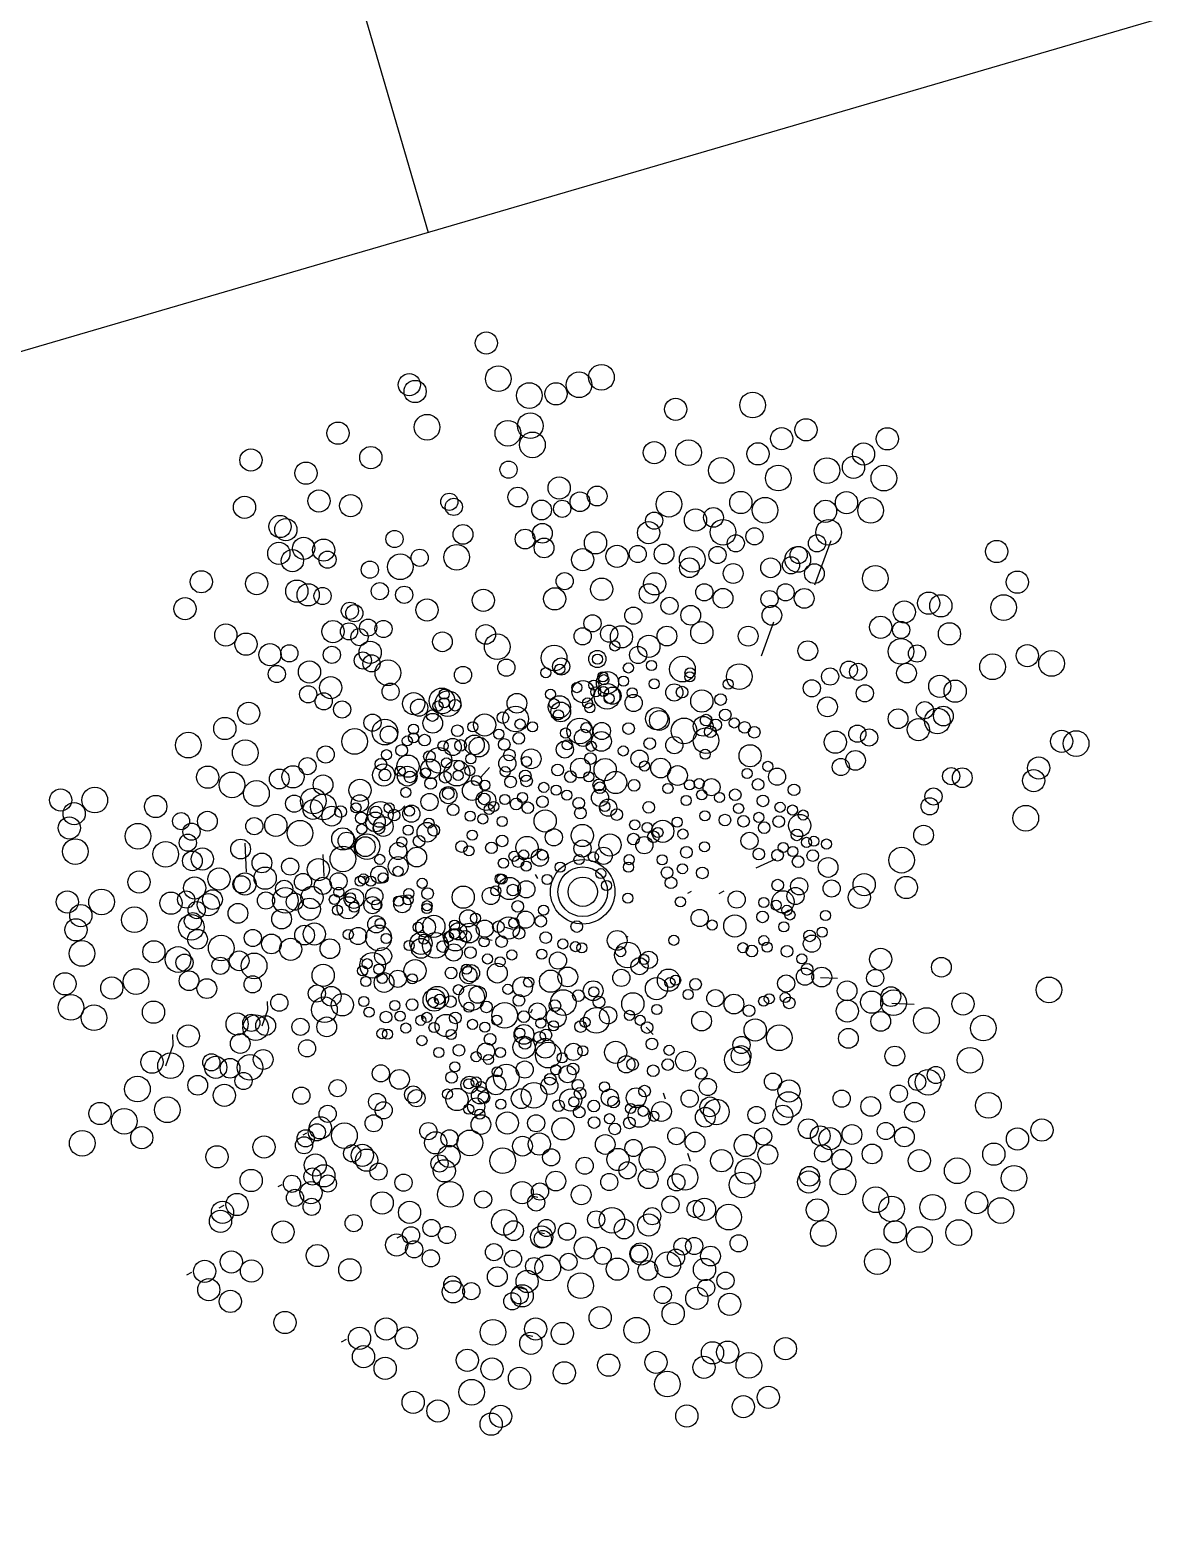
# Model space of a CAD drawing. Header units: millimetres. Extents: x 441061 to 442903, y 4515148 to 4515613.
# Drawn here: x 442188.375 to 442189.949, y 4515579.525 to 4515581.602 of the extents above; entities that cross this region are included whole.
import ezdxf

# ---------------------------------------------------------------- set-up
doc = ezdxf.new("R2010")
doc.units = ezdxf.units.MM
doc.linetypes.add('CONTINUA', pattern=[0])
doc.layers.add('01_piscinas', color=254, linetype='Continuous')

msp = doc.modelspace()

# ---------------------------------------------------------------- linework, layer by layer
at = {"color": 120, "linetype": 'CONTINUA'}
msp.add_line((442188.4714, 4515582.8806, 0), (442188.9276, 4515581.3206, 0), dxfattribs=at)
at = {"layer": '01_piscinas'}
for p, q in [((442189.4639, 4515580.8323), (442189.4866, 4515580.8936)), ((442189.3896, 4515580.7341), (442189.4071, 4515580.7813)), ((442189.0128, 4515580.5793), (442189.0005, 4515580.5658)), ((442188.6733, 4515580.4742), (442188.6754, 4515580.4342)), ((442188.7815, 4515580.4586), (442188.7831, 4515580.4279)), ((442189.3824, 4515580.4402), (442189.4095, 4515580.4526)), ((442188.8417, 4515580.427), (442188.8383, 4515580.4281)), ((442189.0797, 4515580.4255), (442189.0764, 4515580.4308)), ((442188.7974, 4515580.4115), (442188.794, 4515580.4127)), ((442189.2924, 4515580.4073), (442189.287, 4515580.4046)), ((442189.3376, 4515580.4075), (442189.3305, 4515580.4039)), ((442189.0452, 4515580.3548), (442189.035, 4515580.3572)), ((442189.0162, 4515580.3392), (442189.0029, 4515580.3423)), ((442189.2051, 4515580.3441), (442189.2016, 4515580.3452)), ((442188.8366, 4515580.3126), (442188.8332, 4515580.3137)), ((442189.6513, 4515580.309), (442189.6522, 4515580.3063)), ((442189.4716, 4515580.2881), (442189.4954, 4515580.2872)), ((442189.8042, 4515580.2796), (442189.8053, 4515580.2762)), ((442188.9386, 4515580.2556), (442188.9353, 4515580.2609)), ((442189.5705, 4515580.2524), (442189.6015, 4515580.2513)), ((442188.9212, 4515580.2306), (442188.9179, 4515580.2359)), ((442189.072, 4515580.2435), (442189.0697, 4515580.2388)), ((442189.2301, 4515580.2192), (442189.2398, 4515580.2089)), ((442189.3141, 4515580.1528), (442189.3133, 4515580.1513)), ((442189.2536, 4515580.1282), (442189.2564, 4515580.1197)), ((442189.1924, 4515580.113), (442189.1917, 4515580.1115)), ((442189.5535, 4515580.1161), (442189.5544, 4515580.1134)), ((442188.7591, 4515580.0722), (442188.7536, 4515580.0694)), ((442189.2871, 4515580.0446), (442189.2908, 4515580.0336)), ((442189.6769, 4515580.0289), (442189.6781, 4515580.0254)), ((442188.7247, 4515580.0008), (442188.7192, 4515579.998)), ((442189.0797, 4515579.9831), (442189.0694, 4515579.9855)), ((442188.6443, 4515579.9718), (442188.6372, 4515579.9682)), ((442188.8898, 4515579.9294), (442188.8843, 4515579.9266)), ((442189.0888, 4515579.9325), (442189.0785, 4515579.9349)), ((442188.5995, 4515579.879), (442188.5924, 4515579.8754)), ((442189.061, 4515579.856), (442189.0477, 4515579.8591)), ((442189.0729, 4515579.7902), (442189.0595, 4515579.7933)), ((442188.8141, 4515579.7861), (442188.807, 4515579.7825))]:
    msp.add_line(p, q, dxfattribs=at)
at = {"layer": '01_piscinas', "elevation": 0}
msp.add_lwpolyline([(442204.3665, 4515585.659, 0.004391), (442203.2499, 4515585.4088, 0.000109), (442203.2235, 4515585.4026, 0.000253), (442203.2086, 4515585.3991, 0.002322), (442202.6217, 4515585.2589, 0.002118), (442202.0861, 4515585.1259, -0.0058), (442194.0167, 4515582.8088), (442188.8505, 4515581.298), (442188.8076, 4515581.2855), (442185.7366, 4515580.3874), (442179.8114, 4515578.6368)], format="xyb", dxfattribs=at)
at = {"layer": '01_piscinas'}
for points in [[(442188.8782, 4515580.5152), (442188.8907, 4515580.5211), (442188.8907, 4515580.5211), (442188.8953, 4515580.5262)], [(442188.6973, 4515580.2211), (442188.7052, 4515580.2432), (442188.7052, 4515580.2432), (442188.7046, 4515580.2547)], [(442188.5639, 4515580.1654), (442188.5741, 4515580.1941), (442188.5741, 4515580.1941), (442188.5734, 4515580.2091)]]:
    msp.add_lwpolyline(points, dxfattribs=at)
for centre, radius in [((442189.0082, 4515581.1676), 0.0154), ((442188.9014, 4515581.1098), 0.0154), ((442189.0248, 4515581.1181), 0.0178), ((442189.1368, 4515581.1097), 0.0178), ((442189.1679, 4515581.1201), 0.0178), ((442188.9095, 4515581.1004), 0.0154), ((442189.0678, 4515581.0948), 0.0178), ((442189.1049, 4515581.0971), 0.0154), ((442189.2707, 4515581.0757), 0.0154), ((442189.3775, 4515581.0816), 0.0178), ((442188.9261, 4515581.0509), 0.0178), ((442189.0381, 4515581.0425), 0.0178), ((442189.0692, 4515581.0529), 0.0178), ((442189.4516, 4515581.0473), 0.0154), ((442188.8027, 4515581.0426), 0.0154), ((442189.0722, 4515581.0264), 0.0178), ((442189.4177, 4515581.035), 0.0154), ((442189.5642, 4515581.0348), 0.0154), ((442188.6818, 4515581.0054), 0.0154), ((442188.8481, 4515581.0088), 0.0154), ((442189.2411, 4515581.0156), 0.0154), ((442189.2886, 4515581.0156), 0.0178), ((442189.3849, 4515581.0139), 0.0154), ((442189.5313, 4515581.0137), 0.0154), ((442188.7582, 4515580.9872), 0.0154), ((442189.0391, 4515580.9921), 0.0119), ((442189.3342, 4515580.9909), 0.0178), ((442189.4131, 4515580.9804), 0.0178), ((442189.4806, 4515580.9907), 0.0178), ((442189.5174, 4515580.9953), 0.0154), ((442189.5595, 4515580.9803), 0.0178), ((442189.1093, 4515580.9667), 0.0154), ((442188.673, 4515580.9399), 0.0154), ((442188.7761, 4515580.9486), 0.0154), ((442188.8201, 4515580.9421), 0.0154), ((442188.9569, 4515580.9475), 0.0119), ((442189.0519, 4515580.954), 0.0137), ((442189.138, 4515580.9475), 0.0137), ((442189.1619, 4515580.9555), 0.0137), ((442189.2615, 4515580.9442), 0.0178), ((442189.3611, 4515580.9465), 0.0154), ((442189.5076, 4515580.9463), 0.0154), ((442188.9631, 4515580.9404), 0.0119), ((442189.0849, 4515580.9361), 0.0137), ((442189.1135, 4515580.9378), 0.0119), ((442189.2983, 4515580.9222), 0.0154), ((442189.3232, 4515580.9259), 0.0137), ((442189.3947, 4515580.9358), 0.0178), ((442189.4786, 4515580.9344), 0.0154), ((442189.5411, 4515580.9356), 0.0178), ((442188.7222, 4515580.9132), 0.0154), ((442188.7303, 4515580.9088), 0.0154), ((442188.9759, 4515580.9023), 0.0137), ((442189.086, 4515580.9038), 0.0137), ((442189.2332, 4515580.9046), 0.0154), ((442189.241, 4515580.9214), 0.0119), ((442189.3365, 4515580.9052), 0.0178), ((442189.4829, 4515580.9051), 0.0178), ((442188.7551, 4515580.883), 0.0154), ((442188.7827, 4515580.8805), 0.0154), ((442188.881, 4515580.8959), 0.0119), ((442189.062, 4515580.8958), 0.0137), ((442189.0883, 4515580.8835), 0.0137), ((442189.1596, 4515580.8906), 0.0154), ((442189.3541, 4515580.89), 0.0119), ((442189.3801, 4515580.8995), 0.0119), ((442189.4667, 4515580.8899), 0.0119), ((442189.7159, 4515580.8786), 0.0154), ((442188.7206, 4515580.876), 0.0154), ((442188.7394, 4515580.8658), 0.0154), ((442188.788, 4515580.8673), 0.0119), ((442188.889, 4515580.8574), 0.0178), ((442188.9159, 4515580.8699), 0.0119), ((442188.9671, 4515580.8706), 0.0178), ((442189.1417, 4515580.8672), 0.0154), ((442189.1895, 4515580.872), 0.0154), ((442189.2182, 4515580.8751), 0.0119), ((442189.2547, 4515580.8751), 0.0137), ((442189.2937, 4515580.8677), 0.0178), ((442189.3288, 4515580.8738), 0.0119), ((442189.4307, 4515580.8595), 0.0119), ((442189.4401, 4515580.8675), 0.0178), ((442189.4414, 4515580.8737), 0.0119), ((442188.613, 4515580.8366), 0.0154), ((442188.8468, 4515580.8533), 0.0119), ((442189.2898, 4515580.8561), 0.0137), ((442189.3505, 4515580.8481), 0.0137), ((442189.4025, 4515580.856), 0.0137), ((442189.4631, 4515580.8479), 0.0137), ((442189.5476, 4515580.8413), 0.0178), ((442189.7446, 4515580.8361), 0.0154), ((442188.6898, 4515580.834), 0.0154), ((442188.7455, 4515580.8236), 0.0154), ((442188.7612, 4515580.8185), 0.0154), ((442188.8605, 4515580.8236), 0.0119), ((442188.8944, 4515580.8186), 0.0119), ((442189.1168, 4515580.8375), 0.0119), ((442189.1683, 4515580.8264), 0.0154), ((442189.2339, 4515580.8202), 0.0137), ((442189.2417, 4515580.8337), 0.0154), ((442189.3105, 4515580.822), 0.0119), ((442189.4232, 4515580.8219), 0.0119), ((442188.5905, 4515580.7992), 0.0154), ((442188.7812, 4515580.8169), 0.0119), ((442188.9261, 4515580.7976), 0.0154), ((442189.0042, 4515580.8108), 0.0154), ((442189.1031, 4515580.8129), 0.0154), ((442189.2622, 4515580.8033), 0.0119), ((442189.3364, 4515580.8137), 0.0137), ((442189.4009, 4515580.8126), 0.0119), ((442189.449, 4515580.8136), 0.0137), ((442189.5878, 4515580.7947), 0.0154), ((442189.6217, 4515580.807), 0.0154), ((442189.6384, 4515580.8033), 0.0154), ((442189.7255, 4515580.8009), 0.0178), ((442188.8191, 4515580.7964), 0.0119), ((442188.8253, 4515580.793), 0.0119), ((442189.1555, 4515580.779), 0.0119), ((442189.2121, 4515580.7897), 0.0119), ((442189.2916, 4515580.7902), 0.0137), ((442189.4042, 4515580.7901), 0.0137), ((442189.555, 4515580.7736), 0.0154), ((442188.6471, 4515580.7628), 0.0154), ((442188.7956, 4515580.7676), 0.0154), ((442188.8178, 4515580.7678), 0.0119), ((442188.8323, 4515580.7599), 0.0119), ((442188.8444, 4515580.7731), 0.0119), ((442188.8656, 4515580.7712), 0.0119), ((442189.0074, 4515580.7636), 0.0137), ((442189.1418, 4515580.761), 0.0119), ((442189.1785, 4515580.7646), 0.0119), ((442189.1956, 4515580.7603), 0.0154), ((442189.2587, 4515580.7613), 0.0137), ((442189.307, 4515580.7661), 0.0154), ((442189.3713, 4515580.7612), 0.0137), ((442189.5834, 4515580.7698), 0.0119), ((442189.6504, 4515580.7645), 0.0154), ((442188.675, 4515580.7501), 0.0154), ((442188.7082, 4515580.7355), 0.0154), ((442188.7351, 4515580.7375), 0.0119), ((442188.7941, 4515580.7354), 0.0119), ((442188.8472, 4515580.7387), 0.0154), ((442188.9474, 4515580.7534), 0.0137), ((442189.0233, 4515580.7466), 0.0178), ((442189.1023, 4515580.731), 0.0178), ((442189.1865, 4515580.7476), 0.00702), ((442189.2187, 4515580.7352), 0.0119), ((442189.2336, 4515580.7471), 0.0154), ((442189.454, 4515580.741), 0.0137), ((442189.5832, 4515580.7401), 0.0178), ((442189.6055, 4515580.7371), 0.0119), ((442189.7584, 4515580.7342), 0.0154), ((442188.763, 4515580.7116), 0.0154), ((442188.837, 4515580.7275), 0.0119), ((442188.8491, 4515580.7235), 0.0119), ((442188.8717, 4515580.7104), 0.0178), ((442189.036, 4515580.7176), 0.0119), ((442189.112, 4515580.7192), 0.0119), ((442189.1622, 4515580.7296), 0.0119), ((442189.1625, 4515580.7293), 0.00702), ((442189.2373, 4515580.7206), 0.00702), ((442189.2802, 4515580.7155), 0.0178), ((442189.511, 4515580.7147), 0.0119), ((442189.7102, 4515580.7188), 0.0178), ((442189.792, 4515580.7234), 0.0178), ((442188.7177, 4515580.7087), 0.0119), ((442188.7924, 4515580.6899), 0.0154), ((442188.9759, 4515580.7074), 0.0119), ((442189.0907, 4515580.7106), 0.00702), ((442189.11, 4515580.7154), 0.00702), ((442189.1763, 4515580.6967), 0.0154), ((442189.1698, 4515580.7049), 0.00702), ((442189.171, 4515580.7009), 0.00702), ((442189.1985, 4515580.6989), 0.00702), ((442189.2052, 4515580.7171), 0.00702), ((442189.2903, 4515580.7049), 0.00702), ((442189.2907, 4515580.7105), 0.00702), ((442189.359, 4515580.7051), 0.0178), ((442189.4849, 4515580.7052), 0.0119), ((442189.5238, 4515580.7118), 0.0119), ((442189.5909, 4515580.71), 0.0137), ((442189.637, 4515580.6918), 0.0154), ((442188.7613, 4515580.6806), 0.0119), ((442188.8755, 4515580.6843), 0.0119), ((442188.9467, 4515580.6715), 0.0178), ((442188.9549, 4515580.6677), 0.0178), ((442188.9498, 4515580.6808), 0.00702), ((442189.0972, 4515580.6806), 0.00702), ((442189.1338, 4515580.6899), 0.00702), ((442189.1424, 4515580.6844), 0.0154), ((442189.1573, 4515580.6934), 0.00702), ((442189.1601, 4515580.6841), 0.00702), ((442189.1757, 4515580.6778), 0.0178), ((442189.1706, 4515580.6846), 0.00702), ((442189.1832, 4515580.6787), 0.0119), ((442189.2106, 4515580.6827), 0.00702), ((442189.2411, 4515580.6952), 0.00702), ((442189.2689, 4515580.6832), 0.0119), ((442189.2797, 4515580.6836), 0.00808), ((442189.3071, 4515580.6712), 0.0154), ((442189.3437, 4515580.6947), 0.00702), ((442189.4596, 4515580.689), 0.0119), ((442189.5331, 4515580.682), 0.0119), ((442189.6583, 4515580.6849), 0.0154), ((442188.6786, 4515580.6543), 0.0154), ((442188.7828, 4515580.6709), 0.0119), ((442188.8083, 4515580.6596), 0.0119), ((442188.9075, 4515580.6677), 0.0154), ((442188.9152, 4515580.6621), 0.0119), ((442188.9412, 4515580.6644), 0.00702), ((442188.9498, 4515580.6687), 0.00702), ((442188.9651, 4515580.6655), 0.00808), ((442189.0489, 4515580.6464), 0.0178), ((442189.0507, 4515580.6682), 0.0137), ((442189.1096, 4515580.6633), 0.0154), ((442189.1021, 4515580.6676), 0.00702), ((442189.1114, 4515580.6562), 0.0137), ((442189.1485, 4515580.6686), 0.00702), ((442189.1519, 4515580.6618), 0.00702), ((442189.1787, 4515580.6749), 0.00702), ((442189.2125, 4515580.6686), 0.0119), ((442189.3331, 4515580.6734), 0.00808), ((442189.4813, 4515580.6632), 0.0137), ((442189.6162, 4515580.6586), 0.0119), ((442189.642, 4515580.6504), 0.0137), ((442188.6457, 4515580.6332), 0.0154), ((442188.8504, 4515580.6413), 0.0119), ((442188.8677, 4515580.6282), 0.0178), ((442188.934, 4515580.6404), 0.0137), ((442188.9334, 4515580.6512), 0.00808), ((442189.0059, 4515580.6382), 0.0154), ((442189.0313, 4515580.6483), 0.00808), ((442189.055, 4515580.6394), 0.00702), ((442189.1081, 4515580.6522), 0.00702), ((442189.1378, 4515580.6298), 0.0178), ((442189.2443, 4515580.6469), 0.0154), ((442189.2482, 4515580.6443), 0.0137), ((442189.2824, 4515580.6299), 0.0178), ((442189.3089, 4515580.6363), 0.0137), ((442189.313, 4515580.6448), 0.00808), ((442189.3264, 4515580.6382), 0.00808), ((442189.3395, 4515580.6521), 0.00808), ((442189.3521, 4515580.6409), 0.00702), ((442189.3664, 4515580.6347), 0.00808), ((442189.5791, 4515580.6468), 0.0137), ((442189.6073, 4515580.6317), 0.0154), ((442189.6336, 4515580.6437), 0.0178), ((442188.595, 4515580.6102), 0.0178), ((442188.8256, 4515580.6153), 0.0178), ((442188.873, 4515580.6246), 0.0119), ((442188.8987, 4515580.616), 0.00702), ((442188.9074, 4515580.6324), 0.00702), ((442188.9073, 4515580.6203), 0.00702), ((442188.9226, 4515580.6171), 0.00808), ((442188.9682, 4515580.6301), 0.00808), ((442188.9917, 4515580.6104), 0.0137), ((442188.9894, 4515580.6355), 0.00702), ((442189.0257, 4515580.6254), 0.00702), ((442189.0533, 4515580.6196), 0.00808), ((442189.0724, 4515580.6356), 0.00702), ((442189.118, 4515580.6269), 0.00702), ((442189.1423, 4515580.6203), 0.0119), ((442189.1465, 4515580.6344), 0.00702), ((442189.1679, 4515580.6153), 0.0137), ((442189.1684, 4515580.6298), 0.0119), ((442189.2055, 4515580.6332), 0.00808), ((442189.269, 4515580.6102), 0.0119), ((442189.3128, 4515580.6164), 0.0178), ((442189.3189, 4515580.6287), 0.00808), ((442189.3798, 4515580.628), 0.00808), ((442189.4923, 4515580.6143), 0.0154), ((442189.5227, 4515580.626), 0.0119), ((442189.5391, 4515580.6207), 0.0119), ((442189.806, 4515580.6154), 0.0154), ((442189.8261, 4515580.6124), 0.0178), ((442188.6739, 4515580.5997), 0.0178), ((442188.7855, 4515580.5972), 0.0119), ((442188.8698, 4515580.5969), 0.00702), ((442188.8909, 4515580.6028), 0.00808), ((442188.9294, 4515580.5944), 0.00808), ((442188.9427, 4515580.5892), 0.0178), ((442188.9482, 4515580.6092), 0.00702), ((442188.9616, 4515580.6075), 0.0119), ((442188.9725, 4515580.6097), 0.00808), ((442188.9981, 4515580.6075), 0.0137), ((442189.0331, 4515580.6111), 0.00808), ((442189.0402, 4515580.5964), 0.00808), ((442189.0704, 4515580.5912), 0.0137), ((442189.1171, 4515580.6041), 0.0119), ((442189.1205, 4515580.6105), 0.00702), ((442189.1538, 4515580.6085), 0.00702), ((442189.1982, 4515580.6021), 0.00702), ((442189.2206, 4515580.5915), 0.0119), ((442189.2349, 4515580.6124), 0.00808), ((442189.3116, 4515580.5975), 0.00702), ((442189.374, 4515580.5954), 0.0154), ((442189.5201, 4515580.589), 0.0137), ((442188.622, 4515580.5658), 0.0154), ((442188.7401, 4515580.5662), 0.0154), ((442188.7602, 4515580.581), 0.0119), ((442188.8658, 4515580.5687), 0.0154), ((442188.862, 4515580.5837), 0.00808), ((442188.8888, 4515580.5741), 0.00702), ((442188.8997, 4515580.581), 0.0154), ((442188.8986, 4515580.5672), 0.0137), ((442188.931, 4515580.5771), 0.0137), ((442188.9531, 4515580.5855), 0.00702), ((442188.9674, 4515580.5714), 0.0178), ((442188.9704, 4515580.5817), 0.00702), ((442188.9853, 4515580.5748), 0.00702), ((442188.9868, 4515580.5912), 0.00702), ((442189.0373, 4515580.5848), 0.0119), ((442189.0345, 4515580.5734), 0.00702), ((442189.0639, 4515580.5875), 0.00702), ((442189.1072, 4515580.5757), 0.00808), ((442189.1387, 4515580.5784), 0.0137), ((442189.1526, 4515580.5915), 0.00808), ((442189.173, 4515580.5763), 0.0154), ((442189.2276, 4515580.5812), 0.00702), ((442189.25, 4515580.5784), 0.0137), ((442189.2734, 4515580.568), 0.0137), ((442189.3986, 4515580.5807), 0.00702), ((442189.4999, 4515580.5798), 0.0119), ((442189.7742, 4515580.5785), 0.0154), ((442188.6555, 4515580.5551), 0.0178), ((442188.6895, 4515580.5432), 0.0178), ((442188.7212, 4515580.5632), 0.0137), ((442188.7819, 4515580.5552), 0.0137), ((442188.833, 4515580.5476), 0.0154), ((442188.8676, 4515580.5688), 0.00808), ((442188.9025, 4515580.5661), 0.00808), ((442188.9237, 4515580.5715), 0.00702), ((442188.9311, 4515580.5572), 0.00808), ((442188.9514, 4515580.5657), 0.00808), ((442188.9691, 4515580.5682), 0.00702), ((442188.9887, 4515580.5471), 0.0137), ((442188.9946, 4515580.5611), 0.00702), ((442189.0063, 4515580.5547), 0.00702), ((442189.0419, 4515580.5592), 0.00808), ((442189.0622, 4515580.5676), 0.00808), ((442189.064, 4515580.5605), 0.00808), ((442189.1249, 4515580.5664), 0.00808), ((442189.1504, 4515580.5663), 0.00702), ((442189.1642, 4515580.5549), 0.00808), ((442189.1877, 4515580.5584), 0.0154), ((442189.2131, 4515580.5544), 0.00808), ((442189.29, 4515580.5551), 0.00702), ((442189.3033, 4515580.5568), 0.00702), ((442189.3204, 4515580.5519), 0.0119), ((442189.3698, 4515580.5709), 0.00702), ((442189.385, 4515580.5556), 0.00808), ((442189.4114, 4515580.5664), 0.0119), ((442189.6528, 4515580.5672), 0.0119), ((442189.6682, 4515580.565), 0.0137), ((442189.7673, 4515580.561), 0.0154), ((442188.418, 4515580.534), 0.0154), ((442188.4654, 4515580.534), 0.0178), ((442188.5499, 4515580.5251), 0.0154), ((442188.7419, 4515580.5291), 0.0119), ((442188.7683, 4515580.5328), 0.0178), ((442188.7823, 4515580.5246), 0.0178), ((442188.8328, 4515580.5295), 0.0119), ((442188.8967, 4515580.5447), 0.00702), ((442188.9295, 4515580.5314), 0.0119), ((442188.9556, 4515580.5408), 0.0119), ((442188.9554, 4515580.5431), 0.00808), ((442189.0077, 4515580.5334), 0.0137), ((442189.0053, 4515580.5357), 0.00808), ((442189.0338, 4515580.5347), 0.00702), ((442189.0584, 4515580.5375), 0.00702), ((442189.0861, 4515580.5317), 0.00808), ((442189.0878, 4515580.5516), 0.00702), ((442189.1051, 4515580.5478), 0.00702), ((442189.12, 4515580.5409), 0.00702), ((442189.1658, 4515580.5372), 0.0119), ((442189.1657, 4515580.551), 0.00808), ((442189.2601, 4515580.55), 0.00702), ((442189.2854, 4515580.5334), 0.00702), ((442189.3069, 4515580.5412), 0.00702), ((442189.3315, 4515580.5377), 0.00702), ((442189.3533, 4515580.5413), 0.00808), ((442189.3918, 4515580.5329), 0.00808), ((442189.4349, 4515580.5482), 0.00808), ((442189.6283, 4515580.5389), 0.0119), ((442188.4367, 4515580.5151), 0.0154), ((442188.6215, 4515580.5047), 0.0137), ((442188.7678, 4515580.5209), 0.0137), ((442188.7939, 4515580.5117), 0.0137), ((442188.8063, 4515580.518), 0.00808), ((442188.8275, 4515580.5233), 0.00702), ((442188.8612, 4515580.5141), 0.0178), ((442188.8552, 4515580.5175), 0.00808), ((442188.8736, 4515580.5231), 0.00702), ((442188.8803, 4515580.5132), 0.00808), ((442188.9043, 4515580.5151), 0.0119), ((442188.9016, 4515580.5186), 0.00702), ((442188.9622, 4515580.5205), 0.00808), ((442188.9859, 4515580.5116), 0.00702), ((442189.0121, 4515580.5211), 0.00702), ((442189.0185, 4515580.5252), 0.00702), ((442189.0495, 4515580.5286), 0.00808), ((442189.0658, 4515580.5233), 0.00808), ((442189.0898, 4515580.5051), 0.0154), ((442189.1365, 4515580.5297), 0.00808), ((442189.1387, 4515580.516), 0.00808), ((442189.1771, 4515580.5234), 0.0119), ((442189.1726, 4515580.5251), 0.00702), ((442189.1891, 4515580.5139), 0.00808), ((442189.2334, 4515580.5239), 0.00808), ((442189.3114, 4515580.5121), 0.00702), ((442189.3581, 4515580.5224), 0.00702), ((442189.4155, 4515580.524), 0.00702), ((442189.4328, 4515580.5202), 0.00702), ((442189.4477, 4515580.5133), 0.00702), ((442189.623, 4515580.5254), 0.0119), ((442189.7563, 4515580.5089), 0.0178), ((442188.43, 4515580.4953), 0.0154), ((442188.5252, 4515580.4839), 0.0178), ((442188.585, 4515580.5047), 0.0119), ((442188.5995, 4515580.4902), 0.0119), ((442188.6865, 4515580.4978), 0.0119), ((442188.7164, 4515580.4989), 0.0154), ((442188.7499, 4515580.4881), 0.0178), ((442188.8349, 4515580.5091), 0.00808), ((442188.8354, 4515580.4939), 0.00702), ((442188.8545, 4515580.5037), 0.0137), ((442188.8593, 4515580.495), 0.00808), ((442188.8653, 4515580.4974), 0.0137), ((442188.8998, 4515580.4923), 0.00702), ((442188.926, 4515580.4894), 0.0137), ((442188.9287, 4515580.5021), 0.00702), ((442188.9354, 4515580.4922), 0.00808), ((442189.0033, 4515580.5078), 0.00702), ((442189.0301, 4515580.5044), 0.00702), ((442189.1415, 4515580.4849), 0.0154), ((442189.214, 4515580.4998), 0.00702), ((442189.2314, 4515580.496), 0.00702), ((442189.2529, 4515580.4908), 0.0154), ((442189.2729, 4515580.5033), 0.00702), ((442189.3391, 4515580.5063), 0.00808), ((442189.3649, 4515580.5046), 0.00808), ((442189.3861, 4515580.51), 0.00702), ((442189.3935, 4515580.4957), 0.00808), ((442189.4138, 4515580.5042), 0.00808), ((442189.4426, 4515580.4987), 0.0154), ((442189.6146, 4515580.4854), 0.0137), ((442188.4384, 4515580.4626), 0.0178), ((442188.5637, 4515580.4588), 0.0178), ((442188.5943, 4515580.4749), 0.0119), ((442188.6675, 4515580.4661), 0.0137), ((442188.8092, 4515580.4802), 0.0154), ((442188.8146, 4515580.4776), 0.0119), ((442188.8428, 4515580.4695), 0.0178), ((442188.8404, 4515580.4694), 0.0137), ((442188.8912, 4515580.4759), 0.00702), ((442188.915, 4515580.477), 0.00808), ((442188.974, 4515580.4695), 0.00808), ((442188.9888, 4515580.4854), 0.00702), ((442189.0302, 4515580.4774), 0.00808), ((442189.0647, 4515580.4682), 0.0154), ((442189.1018, 4515580.4824), 0.0119), ((442189.1416, 4515580.4669), 0.0119), ((442189.1796, 4515580.4718), 0.0154), ((442189.2123, 4515580.4799), 0.00808), ((442189.2273, 4515580.4714), 0.0119), ((442189.24, 4515580.4832), 0.00808), ((442189.2462, 4515580.4891), 0.00702), ((442189.2809, 4515580.4869), 0.00702), ((442189.3732, 4515580.4775), 0.0119), ((442189.4388, 4515580.4858), 0.00808), ((442189.4521, 4515580.4754), 0.00702), ((442189.4625, 4515580.4769), 0.00702), ((442189.4799, 4515580.4731), 0.00702), ((442188.6007, 4515580.4497), 0.0137), ((442188.6146, 4515580.4522), 0.0154), ((442188.6971, 4515580.4468), 0.0137), ((442188.8093, 4515580.4524), 0.0178), ((442188.8604, 4515580.4518), 0.00702), ((442188.886, 4515580.4633), 0.0119), ((442188.9118, 4515580.455), 0.0137), ((442188.9842, 4515580.4637), 0.00702), ((442189.0154, 4515580.4678), 0.00808), ((442189.0467, 4515580.4561), 0.00702), ((442189.0523, 4515580.4487), 0.00808), ((442189.06, 4515580.4579), 0.00702), ((442189.0825, 4515580.4541), 0.0119), ((442189.0862, 4515580.4578), 0.00702), ((442189.1368, 4515580.4515), 0.00702), ((442189.1567, 4515580.4552), 0.00702), ((442189.1709, 4515580.4568), 0.0119), ((442189.2064, 4515580.4514), 0.00702), ((442189.2521, 4515580.4512), 0.00702), ((442189.2857, 4515580.4617), 0.00808), ((442189.3107, 4515580.4693), 0.00702), ((442189.3861, 4515580.4591), 0.00808), ((442189.412, 4515580.4575), 0.00808), ((442189.42, 4515580.4683), 0.00702), ((442189.4332, 4515580.4628), 0.00702), ((442189.4406, 4515580.4486), 0.00808), ((442189.4609, 4515580.457), 0.00808), ((442189.5841, 4515580.4507), 0.0178), ((442188.5267, 4515580.4204), 0.0154), ((442188.6377, 4515580.4245), 0.0154), ((442188.7016, 4515580.4258), 0.0154), ((442188.7363, 4515580.4418), 0.0119), ((442188.7753, 4515580.4376), 0.0154), ((442188.8599, 4515580.4305), 0.0119), ((442188.886, 4515580.4419), 0.0137), ((442188.8858, 4515580.4352), 0.00702), ((442189.0319, 4515580.4465), 0.00702), ((442189.0636, 4515580.4423), 0.00702), ((442189.1419, 4515580.4069), 0.0447), ((442189.1106, 4515580.441), 0.00702), ((442189.1419, 4515580.4069), 0.0344), ((442189.1669, 4515580.4321), 0.00702), ((442189.2054, 4515580.4409), 0.00702), ((442189.2589, 4515580.4334), 0.00808), ((442189.2801, 4515580.4388), 0.00702), ((442189.3078, 4515580.433), 0.00808), ((442189.4821, 4515580.4406), 0.0137), ((442188.6038, 4515580.4122), 0.0154), ((442188.6687, 4515580.4173), 0.0119), ((442188.6735, 4515580.4176), 0.0154), ((442188.728, 4515580.411), 0.0119), ((442188.7541, 4515580.4204), 0.0119), ((442188.7664, 4515580.399), 0.0154), ((442188.7816, 4515580.4151), 0.0119), ((442188.8032, 4515580.4214), 0.0119), ((442188.8332, 4515580.4215), 0.00702), ((442188.8381, 4515580.4246), 0.00702), ((442188.8481, 4515580.4216), 0.00702), ((442188.8652, 4515580.426), 0.00702), ((442188.9194, 4515580.4186), 0.00702), ((442188.9762, 4515580.3994), 0.0154), ((442189.0213, 4515580.4082), 0.00702), ((442189.0273, 4515580.4248), 0.00702), ((442189.0299, 4515580.4245), 0.00702), ((442189.0403, 4515580.4114), 0.0154), ((442189.0452, 4515580.4092), 0.00808), ((442189.0637, 4515580.4103), 0.0119), ((442189.0926, 4515580.4238), 0.00702), ((442189.1419, 4515580.4069), 0.0203), ((442189.1749, 4515580.4156), 0.00702), ((442189.2643, 4515580.4193), 0.00808), ((442189.4123, 4515580.4161), 0.00808), ((442189.4421, 4515580.4145), 0.0119), ((442189.487, 4515580.4114), 0.0119), ((442189.5254, 4515580.3993), 0.0154), ((442189.5322, 4515580.4168), 0.0154), ((442189.5906, 4515580.4128), 0.0154), ((442188.4272, 4515580.3928), 0.0154), ((442188.4747, 4515580.3928), 0.0178), ((442188.571, 4515580.3911), 0.0154), ((442188.5921, 4515580.3961), 0.0119), ((442188.6228, 4515580.389), 0.0154), ((442188.6286, 4515580.396), 0.0137), ((442188.7027, 4515580.3947), 0.0119), ((442188.7296, 4515580.3949), 0.0178), ((442188.7426, 4515580.3931), 0.0119), ((442188.7628, 4515580.3827), 0.0154), ((442188.7975, 4515580.3962), 0.00702), ((442188.8038, 4515580.4062), 0.00702), ((442188.8166, 4515580.3847), 0.0154), ((442188.8247, 4515580.3976), 0.0137), ((442188.8199, 4515580.3985), 0.00702), ((442188.8503, 4515580.3883), 0.0119), ((442188.853, 4515580.4008), 0.0119), ((442188.8564, 4515580.3888), 0.00702), ((442188.8864, 4515580.3939), 0.00702), ((442188.8917, 4515580.3898), 0.0119), ((442188.8997, 4515580.3956), 0.00702), ((442188.9007, 4515580.4043), 0.00702), ((442188.9268, 4515580.4044), 0.00808), ((442188.926, 4515580.3876), 0.00702), ((442189.0144, 4515580.4011), 0.0119), ((442189.0519, 4515580.3866), 0.00808), ((442189.2046, 4515580.3981), 0.00702), ((442189.2773, 4515580.3929), 0.00702), ((442189.3554, 4515580.3961), 0.0119), ((442189.3929, 4515580.392), 0.00702), ((442189.4102, 4515580.3882), 0.00702), ((442189.4195, 4515580.3929), 0.0154), ((442189.4369, 4515580.401), 0.0119), ((442188.446, 4515580.3739), 0.0154), ((442188.5203, 4515580.3681), 0.0178), ((442188.5992, 4515580.3576), 0.0178), ((442188.6014, 4515580.3662), 0.0119), ((442188.6066, 4515580.3815), 0.0119), ((442188.6638, 4515580.377), 0.0137), ((442188.7244, 4515580.369), 0.0137), ((442188.8019, 4515580.3813), 0.00702), ((442188.8249, 4515580.3855), 0.00702), ((442188.8557, 4515580.3618), 0.0119), ((442188.9257, 4515580.3836), 0.00702), ((442188.9355, 4515580.3589), 0.0154), ((442188.9831, 4515580.37), 0.0119), ((442188.9931, 4515580.3703), 0.00702), ((442189.0627, 4515580.3682), 0.0119), ((442189.0838, 4515580.3661), 0.00808), ((442189.0877, 4515580.3813), 0.00702), ((442189.3041, 4515580.3705), 0.0119), ((442189.3528, 4515580.3595), 0.0154), ((442189.3912, 4515580.3721), 0.00808), ((442189.4251, 4515580.3812), 0.00702), ((442189.4293, 4515580.3747), 0.00702), ((442189.4785, 4515580.374), 0.00702), ((442188.4392, 4515580.3541), 0.0154), ((442188.6078, 4515580.3411), 0.0137), ((442188.6845, 4515580.3429), 0.0119), ((442188.7563, 4515580.3469), 0.0137), ((442188.7698, 4515580.3483), 0.0154), ((442188.8169, 4515580.3476), 0.00702), ((442188.8304, 4515580.3456), 0.0119), ((442188.8588, 4515580.343), 0.0178), ((442188.8612, 4515580.363), 0.00702), ((442188.9136, 4515580.3576), 0.00702), ((442188.9241, 4515580.3577), 0.0137), ((442188.9653, 4515580.3403), 0.0154), ((442188.9642, 4515580.3605), 0.00702), ((442188.9642, 4515580.3484), 0.00702), ((442188.9693, 4515580.352), 0.0119), ((442188.9848, 4515580.3497), 0.0137), ((442188.9795, 4515580.3452), 0.00808), ((442189.0061, 4515580.3557), 0.0119), ((442189.0251, 4515580.3583), 0.00808), ((442189.039, 4515580.3566), 0.0154), ((442189.0463, 4515580.3636), 0.00702), ((442189.0536, 4515580.3494), 0.00808), ((442189.1337, 4515580.3587), 0.00808), ((442189.1897, 4515580.3395), 0.0137), ((442189.3214, 4515580.3608), 0.00702), ((442189.4207, 4515580.3583), 0.00702), ((442189.4566, 4515580.3458), 0.00808), ((442189.474, 4515580.351), 0.00702), ((442188.4476, 4515580.3214), 0.0178), ((442188.5473, 4515580.3237), 0.0154), ((442188.6406, 4515580.3289), 0.0178), ((442188.7103, 4515580.3346), 0.0137), ((442188.7369, 4515580.3272), 0.0154), ((442188.7914, 4515580.3279), 0.0137), ((442188.8693, 4515580.3421), 0.00702), ((442188.9013, 4515580.3324), 0.00702), ((442188.9176, 4515580.3355), 0.0154), ((442188.9178, 4515580.3285), 0.0137), ((442188.9216, 4515580.3411), 0.00702), ((442188.9377, 4515580.3326), 0.0178), ((442188.9478, 4515580.331), 0.00808), ((442188.9556, 4515580.3442), 0.00702), ((442188.963, 4515580.3228), 0.0119), ((442189.0051, 4515580.3374), 0.00702), ((442189.0294, 4515580.3378), 0.00808), ((442189.0906, 4515580.3434), 0.00808), ((442189.1143, 4515580.3345), 0.00702), ((442189.1317, 4515580.3308), 0.00702), ((442189.1408, 4515580.3291), 0.00702), ((442189.204, 4515580.3193), 0.0178), ((442189.2682, 4515580.3396), 0.00702), ((442189.3641, 4515580.3294), 0.00702), ((442189.3764, 4515580.3248), 0.00808), ((442189.3929, 4515580.3392), 0.00702), ((442189.3976, 4515580.3302), 0.00702), ((442189.4252, 4515580.3244), 0.00808), ((442189.4597, 4515580.3349), 0.0119), ((442188.5808, 4515580.313), 0.0178), ((442188.5897, 4515580.3087), 0.0119), ((442188.6396, 4515580.3043), 0.0119), ((442188.6655, 4515580.3112), 0.0137), ((442188.6863, 4515580.3042), 0.0178), ((442188.8506, 4515580.305), 0.0178), ((442188.843, 4515580.3072), 0.00702), ((442188.8651, 4515580.3177), 0.0119), ((442188.9094, 4515580.2975), 0.0154), ((442188.9862, 4515580.3226), 0.00808), ((442189.01, 4515580.3137), 0.00702), ((442189.0273, 4515580.3099), 0.00702), ((442189.0436, 4515580.3193), 0.00702), ((442189.085, 4515580.3205), 0.00702), ((442189.1076, 4515580.3115), 0.0119), ((442189.1945, 4515580.3238), 0.00702), ((442189.2206, 4515580.3037), 0.0119), ((442189.2267, 4515580.313), 0.00702), ((442189.2335, 4515580.3126), 0.0119), ((442189.4457, 4515580.3138), 0.00702), ((442189.555, 4515580.3133), 0.0154), ((442189.6392, 4515580.3023), 0.0137), ((442188.424, 4515580.2793), 0.0154), ((442188.5226, 4515580.2824), 0.0178), ((442188.5961, 4515580.2836), 0.0137), ((442188.6842, 4515580.2785), 0.0119), ((442188.782, 4515580.291), 0.0154), ((442188.8367, 4515580.2973), 0.00702), ((442188.8591, 4515580.2996), 0.00702), ((442188.8664, 4515580.2811), 0.0137), ((442188.864, 4515580.2866), 0.00702), ((442188.8855, 4515580.2863), 0.0119), ((442188.9056, 4515580.2862), 0.00702), ((442188.9594, 4515580.2943), 0.00808), ((442188.9834, 4515580.2913), 0.0119), ((442188.9806, 4515580.2996), 0.00702), ((442188.987, 4515580.2941), 0.0119), ((442189.0235, 4515580.2941), 0.0137), ((442189.0973, 4515580.2829), 0.0154), ((442189.1212, 4515580.2888), 0.0137), ((442189.1954, 4515580.2875), 0.0119), ((442189.2609, 4515580.2843), 0.0154), ((442189.2707, 4515580.2844), 0.00702), ((442189.424, 4515580.2797), 0.0119), ((442189.4501, 4515580.2892), 0.0119), ((442189.453, 4515580.2995), 0.00808), ((442189.4734, 4515580.2886), 0.0137), ((442189.5475, 4515580.2873), 0.0119), ((442188.4889, 4515580.2735), 0.0154), ((442188.6207, 4515580.2726), 0.0137), ((442188.7733, 4515580.2658), 0.0119), ((442188.7932, 4515580.262), 0.0137), ((442188.8411, 4515580.2824), 0.00702), ((442188.9359, 4515580.2567), 0.0154), ((442188.9405, 4515580.2603), 0.0154), ((442188.9695, 4515580.2711), 0.00702), ((442188.988, 4515580.2602), 0.0178), ((442188.9962, 4515580.2643), 0.0119), ((442189.0382, 4515580.2717), 0.00702), ((442189.0586, 4515580.2751), 0.0137), ((442189.067, 4515580.2815), 0.00702), ((442189.115, 4515580.2533), 0.0178), ((442189.1359, 4515580.2629), 0.00808), ((442189.1564, 4515580.2697), 0.0137), ((442189.1572, 4515580.2682), 0.00702), ((442189.2442, 4515580.2727), 0.0154), ((442189.2629, 4515580.281), 0.00702), ((442189.2882, 4515580.2644), 0.00702), ((442189.2983, 4515580.2786), 0.00808), ((442189.3258, 4515580.2594), 0.0119), ((442189.5085, 4515580.2696), 0.0137), ((442189.5425, 4515580.2539), 0.0154), ((442189.5729, 4515580.2531), 0.0178), ((442189.5692, 4515580.2616), 0.0137), ((442189.7884, 4515580.2709), 0.0178), ((442188.4323, 4515580.2466), 0.0178), ((442188.4643, 4515580.2323), 0.0178), ((442188.5468, 4515580.24), 0.0154), ((442188.7212, 4515580.2531), 0.0119), ((442188.7838, 4515580.2434), 0.0178), ((442188.8086, 4515580.2501), 0.0154), ((442188.8385, 4515580.2548), 0.00702), ((442188.8814, 4515580.2493), 0.00702), ((442188.9053, 4515580.2504), 0.00808), ((442188.9347, 4515580.2536), 0.00702), ((442188.9432, 4515580.2578), 0.00702), ((442188.9585, 4515580.2547), 0.00808), ((442188.9841, 4515580.2468), 0.00702), ((442189.0084, 4515580.2473), 0.00808), ((442189.0336, 4515580.2355), 0.0178), ((442189.0534, 4515580.2564), 0.00808), ((442189.0793, 4515580.2409), 0.0119), ((442189.1033, 4515580.249), 0.00808), ((442189.1645, 4515580.254), 0.00808), ((442189.2114, 4515580.2516), 0.0154), ((442189.2447, 4515580.2438), 0.00702), ((442189.3516, 4515580.2512), 0.0137), ((442189.3725, 4515580.242), 0.00808), ((442189.3928, 4515580.2552), 0.00702), ((442189.4006, 4515580.2586), 0.00702), ((442189.4228, 4515580.2602), 0.00702), ((442189.4283, 4515580.2528), 0.00808), ((442189.5087, 4515580.2416), 0.0154), ((442189.6692, 4515580.2514), 0.0154), ((442188.6627, 4515580.2235), 0.0154), ((442188.6824, 4515580.2252), 0.0119), ((442188.6885, 4515580.2185), 0.0178), ((442188.7023, 4515580.2214), 0.0137), ((442188.7505, 4515580.2196), 0.0119), ((442188.787, 4515580.2196), 0.0137), ((442188.8456, 4515580.2399), 0.00702), ((442188.8691, 4515580.2332), 0.00808), ((442188.8886, 4515580.2344), 0.00702), ((442188.9173, 4515580.2286), 0.00702), ((442188.9259, 4515580.2328), 0.00702), ((442188.9525, 4515580.2215), 0.0154), ((442188.9653, 4515580.232), 0.00808), ((442188.989, 4515580.2231), 0.00702), ((442189.0227, 4515580.2288), 0.00702), ((442189.0602, 4515580.2338), 0.00808), ((442189.0839, 4515580.2249), 0.00702), ((442189.1051, 4515580.2327), 0.0137), ((442189.1013, 4515580.2211), 0.00702), ((442189.1389, 4515580.22), 0.00808), ((442189.1451, 4515580.2259), 0.00702), ((442189.1607, 4515580.2286), 0.0178), ((442189.1771, 4515580.2356), 0.0119), ((442189.2068, 4515580.2356), 0.00702), ((442189.2216, 4515580.2287), 0.00702), ((442189.3068, 4515580.2277), 0.0137), ((442189.381, 4515580.2152), 0.0154), ((442189.5551, 4515580.2272), 0.0137), ((442189.6185, 4515580.2284), 0.0178), ((442189.6974, 4515580.218), 0.0178), ((442188.595, 4515580.207), 0.0154), ((442188.667, 4515580.1965), 0.0137), ((442188.8635, 4515580.2102), 0.00702), ((442188.8712, 4515580.2094), 0.00702), ((442188.8966, 4515580.218), 0.00702), ((442188.919, 4515580.2005), 0.00702), ((442188.9357, 4515580.2188), 0.00702), ((442188.9596, 4515580.2091), 0.00702), ((442189.0063, 4515580.2193), 0.00702), ((442189.0135, 4515580.2025), 0.00808), ((442189.0606, 4515580.1912), 0.0154), ((442189.0604, 4515580.2092), 0.0137), ((442189.0546, 4515580.2108), 0.00702), ((442189.0822, 4515580.205), 0.00808), ((442189.0909, 4515580.2083), 0.00808), ((442189.2311, 4515580.2187), 0.00808), ((442189.4145, 4515580.2045), 0.0178), ((442189.5103, 4515580.2037), 0.0137), ((442188.5446, 4515580.1707), 0.0154), ((442188.6988, 4515580.1744), 0.0137), ((442188.7597, 4515580.1898), 0.0119), ((442188.9423, 4515580.1841), 0.00702), ((442188.9703, 4515580.1872), 0.00808), ((442189.0078, 4515580.1854), 0.0119), ((442189.0277, 4515580.184), 0.00702), ((442189.0619, 4515580.1966), 0.00808), ((442189.0899, 4515580.1899), 0.0137), ((442189.0941, 4515580.1804), 0.0178), ((442189.1291, 4515580.1849), 0.0119), ((442189.1421, 4515580.1864), 0.00702), ((442189.1876, 4515580.1843), 0.0154), ((442189.2379, 4515580.196), 0.00808), ((442189.2616, 4515580.1871), 0.00702), ((442189.3563, 4515580.1739), 0.0178), ((442189.3615, 4515580.1799), 0.0137), ((442189.362, 4515580.1945), 0.0119), ((442189.5747, 4515580.1792), 0.0137), ((442189.679, 4515580.1733), 0.0178), ((442188.5704, 4515580.1658), 0.0178), ((442188.627, 4515580.1704), 0.0119), ((442188.6331, 4515580.1634), 0.0154), ((442188.6529, 4515580.1622), 0.0137), ((442188.6805, 4515580.1634), 0.0178), ((442188.862, 4515580.1551), 0.0119), ((442188.9647, 4515580.1643), 0.00702), ((442188.994, 4515580.1783), 0.00702), ((442189.0114, 4515580.1745), 0.00702), ((442189.0359, 4515580.1499), 0.0178), ((442189.0615, 4515580.1604), 0.0119), ((442189.1047, 4515580.1602), 0.00702), ((442189.1133, 4515580.1766), 0.00702), ((442189.1209, 4515580.1541), 0.0119), ((442189.1285, 4515580.1613), 0.00808), ((442189.2023, 4515580.1676), 0.0119), ((442189.211, 4515580.1677), 0.00808), ((442189.2396, 4515580.1588), 0.00808), ((442189.2599, 4515580.1673), 0.00808), ((442189.2844, 4515580.1721), 0.0137), ((442188.5245, 4515580.1334), 0.0178), ((442188.6081, 4515580.1387), 0.0137), ((442188.6716, 4515580.1446), 0.0119), ((442188.802, 4515580.1346), 0.0119), ((442188.8878, 4515580.1468), 0.0137), ((442188.9601, 4515580.1495), 0.00808), ((442188.985, 4515580.1392), 0.0119), ((442188.9838, 4515580.1406), 0.00702), ((442188.9941, 4515580.1433), 0.00702), ((442189.0215, 4515580.1391), 0.0137), ((442189.0234, 4515580.1573), 0.00702), ((442189.0956, 4515580.1378), 0.0119), ((442189.0968, 4515580.147), 0.00808), ((442189.1353, 4515580.1386), 0.00808), ((442189.3062, 4515580.155), 0.00808), ((442189.3153, 4515580.1363), 0.0119), ((442189.4057, 4515580.1437), 0.0119), ((442189.428, 4515580.1308), 0.0154), ((442189.6056, 4515580.1433), 0.0119), ((442189.6208, 4515580.1428), 0.0178), ((442189.6316, 4515580.1528), 0.0119), ((442188.6451, 4515580.1246), 0.0154), ((442188.7518, 4515580.1242), 0.0119), ((442188.8568, 4515580.1155), 0.0119), ((442188.9069, 4515580.1259), 0.0119), ((442188.9114, 4515580.1207), 0.0119), ((442188.9545, 4515580.1265), 0.00702), ((442188.9675, 4515580.1189), 0.0154), ((442188.9994, 4515580.1246), 0.0119), ((442189.0012, 4515580.1368), 0.00702), ((442189.0048, 4515580.1214), 0.00808), ((442189.0566, 4515580.1201), 0.0137), ((442189.0743, 4515580.1248), 0.0178), ((442189.1253, 4515580.1183), 0.0154), ((442189.1382, 4515580.1275), 0.00808), ((442189.1721, 4515580.1366), 0.00702), ((442189.1795, 4515580.1214), 0.0119), ((442189.216, 4515580.1214), 0.0137), ((442189.2277, 4515580.1305), 0.00808), ((442189.2901, 4515580.1201), 0.0119), ((442189.4274, 4515580.1119), 0.0178), ((442189.501, 4515580.1201), 0.0119), ((442189.5803, 4515580.1271), 0.0119), ((442189.7045, 4515580.1108), 0.0178), ((442188.4726, 4515580.0995), 0.0154), ((442188.5061, 4515580.0887), 0.0178), ((442188.5659, 4515580.1047), 0.0178), ((442188.7883, 4515580.0991), 0.0119), ((442188.8658, 4515580.104), 0.0119), ((442188.9838, 4515580.1055), 0.00702), ((442188.9942, 4515580.1093), 0.0119), ((442188.9992, 4515580.0985), 0.00702), ((442189.0285, 4515580.1125), 0.00702), ((442189.1084, 4515580.1103), 0.00808), ((442189.1297, 4515580.1157), 0.00702), ((442189.137, 4515580.1014), 0.00808), ((442189.1573, 4515580.1099), 0.00808), ((442189.1846, 4515580.1153), 0.00808), ((442189.2083, 4515580.1064), 0.00702), ((442189.2204, 4515580.0958), 0.0154), ((442189.2256, 4515580.1026), 0.00702), ((442189.2511, 4515580.1023), 0.0137), ((442189.3118, 4515580.0943), 0.0137), ((442189.3182, 4515580.1087), 0.0137), ((442189.3272, 4515580.1017), 0.0178), ((442189.3829, 4515580.0975), 0.0119), ((442189.4194, 4515580.0974), 0.0137), ((442189.5413, 4515580.1094), 0.0137), ((442189.602, 4515580.1013), 0.0137), ((442188.7732, 4515580.0735), 0.0119), ((442188.778, 4515580.0796), 0.0154), ((442188.8115, 4515580.0688), 0.0178), ((442188.8521, 4515580.086), 0.0119), ((442188.9279, 4515580.0751), 0.0119), ((442189.0007, 4515580.0842), 0.0137), ((442189.0374, 4515580.0864), 0.0154), ((442189.0773, 4515580.086), 0.0119), ((442189.1145, 4515580.0782), 0.0154), ((442189.1577, 4515580.087), 0.00808), ((442189.1789, 4515580.0923), 0.00702), ((442189.1863, 4515580.0781), 0.00808), ((442189.2066, 4515580.0865), 0.00808), ((442189.2405, 4515580.0956), 0.00702), ((442189.4545, 4515580.0784), 0.0137), ((442189.4713, 4515580.0687), 0.0137), ((442189.5152, 4515580.0704), 0.0137), ((442189.5621, 4515580.0752), 0.0119), ((442189.7786, 4515580.0765), 0.0154), ((442188.4479, 4515580.0582), 0.0178), ((442188.5305, 4515580.0659), 0.0154), ((442188.7, 4515580.053), 0.0154), ((442188.7555, 4515580.0555), 0.0119), ((442188.7577, 4515580.065), 0.0119), ((442188.9379, 4515580.0589), 0.0154), ((442188.9572, 4515580.065), 0.0119), ((442188.9854, 4515580.0588), 0.0178), ((442189.0584, 4515580.0543), 0.0137), ((442189.0817, 4515580.0571), 0.0154), ((442189.1731, 4515580.0566), 0.0137), ((442189.2123, 4515580.0516), 0.0119), ((442189.2718, 4515580.0682), 0.0119), ((442189.2976, 4515580.06), 0.0137), ((442189.3674, 4515580.0551), 0.0154), ((442189.3921, 4515580.0676), 0.0119), ((442189.4848, 4515580.0647), 0.0154), ((442189.5879, 4515580.067), 0.0137), ((442189.7447, 4515580.0643), 0.0154), ((442188.6348, 4515580.0395), 0.0154), ((442188.7712, 4515580.0281), 0.0154), ((442188.8223, 4515580.0442), 0.0119), ((442188.8364, 4515580.0416), 0.0154), ((442188.8422, 4515580.0348), 0.0154), ((442188.9434, 4515580.0303), 0.0119), ((442188.9566, 4515580.04), 0.0154), ((442189.031, 4515580.0341), 0.0178), ((442189.0982, 4515580.0387), 0.0119), ((442189.1907, 4515580.0358), 0.0154), ((442189.2382, 4515580.0357), 0.0178), ((442189.3345, 4515580.034), 0.0154), ((442189.3986, 4515580.0425), 0.0137), ((442189.4752, 4515580.0443), 0.0119), ((442189.501, 4515580.036), 0.0137), ((442189.5431, 4515580.0435), 0.0137), ((442189.6087, 4515580.0341), 0.0154), ((442189.7119, 4515580.0432), 0.0154), ((442188.6822, 4515580.0067), 0.0154), ((442188.7671, 4515580.0122), 0.0119), ((442188.783, 4515580.0131), 0.0154), ((442188.8588, 4515580.019), 0.0119), ((442188.9499, 4515580.0201), 0.0154), ((442189.1447, 4515580.0271), 0.0119), ((442189.204, 4515580.0208), 0.0119), ((442189.2327, 4515580.0091), 0.0137), ((442189.2838, 4515580.011), 0.0178), ((442189.3711, 4515580.0193), 0.0178), ((442189.4552, 4515580.0046), 0.0154), ((442189.4563, 4515580.0125), 0.0137), ((442189.5026, 4515580.0046), 0.0178), ((442189.6612, 4515580.0201), 0.0178), ((442189.74, 4515580.0097), 0.0178), ((442188.7387, 4515580.0021), 0.0119), ((442188.7651, 4515579.9897), 0.0154), ((442188.7886, 4515580.0025), 0.0119), ((442188.8935, 4515580.0037), 0.0119), ((442188.9583, 4515579.9874), 0.0178), ((442189.0579, 4515579.9897), 0.0154), ((442189.0826, 4515579.9913), 0.0119), ((442189.1046, 4515580.0059), 0.0137), ((442189.1398, 4515579.9868), 0.0137), ((442189.1787, 4515580.0045), 0.0119), ((442189.2718, 4515580.0041), 0.0119), ((442189.3627, 4515580.0005), 0.0178), ((442188.6626, 4515579.9734), 0.0154), ((442188.743, 4515579.9826), 0.0119), ((442188.7661, 4515579.9701), 0.0119), ((442188.8638, 4515579.9756), 0.0154), ((442189.0038, 4515579.9803), 0.0119), ((442189.0774, 4515579.9761), 0.0119), ((442189.2636, 4515579.9733), 0.0119), ((442189.2986, 4515579.9671), 0.0119), ((442189.3108, 4515579.9666), 0.0154), ((442189.4672, 4515579.9659), 0.0154), ((442189.5483, 4515579.9799), 0.0178), ((442189.5702, 4515579.9672), 0.0178), ((442189.6272, 4515579.9694), 0.0178), ((442189.6881, 4515579.9758), 0.0154), ((442189.7217, 4515579.965), 0.0178), ((442188.6396, 4515579.9501), 0.0154), ((442188.6424, 4515579.9625), 0.0154), ((442188.8244, 4515579.9476), 0.0119), ((442188.9018, 4515579.9624), 0.0154), ((442189.0333, 4515579.9485), 0.0178), ((442189.1605, 4515579.9527), 0.0119), ((442189.1825, 4515579.9515), 0.0178), ((442189.2334, 4515579.945), 0.0154), ((442189.2383, 4515579.9571), 0.0119), ((442189.3443, 4515579.9559), 0.0178), ((442188.7264, 4515579.9353), 0.0154), ((442188.9038, 4515579.9307), 0.0119), ((442188.9322, 4515579.9408), 0.0119), ((442188.9536, 4515579.9311), 0.0119), ((442189.0461, 4515579.9371), 0.0137), ((442189.0851, 4515579.9282), 0.0154), ((442189.0865, 4515579.9255), 0.0119), ((442189.0917, 4515579.9407), 0.0119), ((442189.1202, 4515579.9358), 0.0119), ((442189.1993, 4515579.9394), 0.0137), ((442189.4756, 4515579.9332), 0.0178), ((442189.5752, 4515579.9355), 0.0154), ((442189.6088, 4515579.9248), 0.0178), ((442189.6634, 4515579.9345), 0.0178), ((442188.7739, 4515579.9026), 0.0154), ((442188.8838, 4515579.9173), 0.0154), ((442188.9081, 4515579.9112), 0.0119), ((442189.0188, 4515579.9073), 0.0119), ((442189.1455, 4515579.9132), 0.0154), ((442189.2227, 4515579.9049), 0.0154), ((442189.2201, 4515579.9052), 0.0119), ((442189.2803, 4515579.9152), 0.0119), ((442189.2965, 4515579.9159), 0.0119), ((442189.3581, 4515579.9196), 0.0119), ((442188.6178, 4515579.8806), 0.0154), ((442188.6547, 4515579.8938), 0.0154), ((442188.6826, 4515579.8812), 0.0154), ((442188.819, 4515579.8828), 0.0154), ((442188.9312, 4515579.8987), 0.0119), ((442189.0452, 4515579.8981), 0.0119), ((442189.0745, 4515579.888), 0.0119), ((442189.0935, 4515579.8855), 0.0178), ((442189.1222, 4515579.8939), 0.0119), ((442189.1696, 4515579.9021), 0.0119), ((442189.1898, 4515579.8838), 0.0154), ((442189.2322, 4515579.882), 0.0137), ((442189.2599, 4515579.8898), 0.0178), ((442189.2712, 4515579.8997), 0.0119), ((442189.3108, 4515579.8833), 0.0154), ((442189.3191, 4515579.9019), 0.0137), ((442189.5506, 4515579.8942), 0.0178), ((442188.9611, 4515579.8625), 0.0119), ((442189.0235, 4515579.8733), 0.0137), ((442189.0648, 4515579.8667), 0.0154), ((442189.1391, 4515579.8608), 0.0178), ((442189.3399, 4515579.8678), 0.0119), ((442188.6234, 4515579.8553), 0.0154), ((442188.6534, 4515579.839), 0.0154), ((442188.9624, 4515579.8523), 0.0154), ((442188.9874, 4515579.8533), 0.0119), ((442189.0544, 4515579.8475), 0.0119), ((442189.058, 4515579.8468), 0.0154), ((442189.2529, 4515579.8479), 0.0119), ((442189.3001, 4515579.8432), 0.0154), ((442189.3132, 4515579.8579), 0.0119), ((442189.0442, 4515579.8392), 0.0119), ((442189.2673, 4515579.8221), 0.0154), ((442189.3456, 4515579.8351), 0.0154), ((442188.7291, 4515579.8098), 0.0154), ((442188.8693, 4515579.8009), 0.0154), ((442189.0174, 4515579.7962), 0.0178), ((442189.0766, 4515579.8009), 0.0154), ((442189.1661, 4515579.8165), 0.0154), ((442189.2166, 4515579.7991), 0.0178), ((442188.8324, 4515579.7878), 0.0154), ((442188.8972, 4515579.7883), 0.0154), ((442189.0699, 4515579.781), 0.0154), ((442189.1137, 4515579.7945), 0.0154), ((442188.838, 4515579.7624), 0.0154), ((442188.9819, 4515579.7575), 0.0154), ((442189.3218, 4515579.7677), 0.0154), ((442189.3429, 4515579.7687), 0.0154), ((442189.423, 4515579.7734), 0.0154), ((442188.868, 4515579.7462), 0.0154), ((442189.0162, 4515579.7454), 0.0154), ((442189.1163, 4515579.74), 0.0154), ((442189.1779, 4515579.7507), 0.0154), ((442189.2435, 4515579.7547), 0.0154), ((442189.31, 4515579.7476), 0.0154), ((442189.3723, 4515579.7504), 0.0178), ((442188.9879, 4515579.7132), 0.0178), ((442189.0542, 4515579.7323), 0.0154), ((442189.2593, 4515579.7245), 0.0178), ((442188.9068, 4515579.6992), 0.0154), ((442189.3646, 4515579.6931), 0.0154), ((442189.3992, 4515579.706), 0.0154), ((442188.9411, 4515579.6872), 0.0154), ((442189.0281, 4515579.6796), 0.0154), ((442189.2863, 4515579.6802), 0.0154), ((442189.0149, 4515579.6689), 0.0154)]:
    msp.add_circle(centre, radius, dxfattribs=at)

doc.saveas('drawing.dxf')
